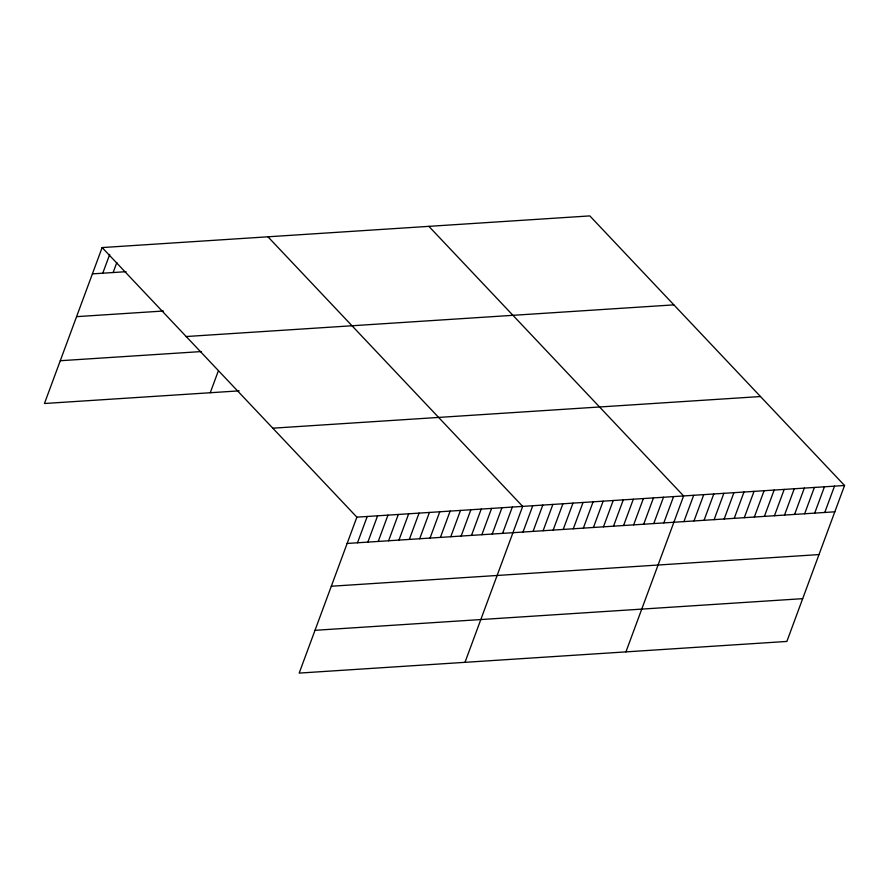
<?xml version="1.0" encoding="UTF-8"?>
<svg xmlns="http://www.w3.org/2000/svg" width="889" height="889" viewBox="0 0 889 889"><rect width="100%" height="100%" fill="white"/><g stroke="black" fill="none" stroke-linecap="round" stroke-linejoin="round"><path stroke-width="1.33" d="M102.135 247.564L356.867 517.154L299.182 673.095L786.865 641.436L844.55 485.494L589.818 215.905L102.135 247.564L44.45 403.506L239.174 390.86M102.768 273.201L109.714 254.41M113.125 272.523L116.837 262.499M210.26 392.738L218.172 371.346M357.5 542.79L367.235 516.476M367.868 542.112L377.592 515.809M378.225 541.445L387.96 515.131M388.593 540.768L398.316 514.464M398.95 540.101L408.684 513.786M409.318 539.423L419.052 513.12M419.675 538.745L429.409 512.442M430.043 538.078L439.777 511.764M440.411 537.401L450.134 511.097M450.767 536.734L460.502 510.419M461.135 536.056L470.87 509.753M471.492 535.389L481.227 509.075M481.86 534.711L491.595 508.408M492.217 534.045L501.952 507.73M502.585 533.367L512.32 507.063M464.991 662.327L522.676 506.386L267.945 236.796M523.01 532.044L532.744 505.73M533.067 531.389L542.801 505.085M543.123 530.733L552.858 504.43M553.18 530.088L562.915 503.774M563.237 529.433L572.972 503.118M573.294 528.777L583.028 502.474M583.362 528.122L593.085 501.818M593.419 527.477L603.153 501.163M603.475 526.821L613.21 500.518M613.532 526.166L623.267 499.862M623.589 525.51L633.324 499.207M633.646 524.866L643.38 498.551M643.703 524.21L653.437 497.907M653.771 523.554L663.494 497.251M663.827 522.899L673.562 496.595M625.934 651.881L683.619 495.94L428.876 226.351M683.941 521.599L693.676 495.295M693.998 520.943L703.732 494.64M704.055 520.298L713.789 493.984M714.123 519.643L723.846 493.328M724.179 518.987L733.903 492.684M734.236 518.331L743.971 492.028M744.293 517.687L754.028 491.373M754.35 517.031L764.084 490.717M764.407 516.376L774.141 490.072M774.463 515.72L784.198 489.417M784.531 515.075L794.255 488.761M794.588 514.42L804.312 488.105M804.645 513.764L814.38 487.461M814.702 513.109L824.436 486.805M824.759 512.464L834.493 486.15M92.4 273.868L126.082 271.69M76.576 316.651L163.365 311.017M186.201 336.531L673.873 304.871M60.274 360.723L201.47 351.555M272.812 428.187L760.484 396.538M356.867 517.154L844.55 485.494M347.132 543.457L834.815 511.808M331.308 586.24L818.991 554.58M315.006 630.312L802.689 598.664"/></g></svg>
